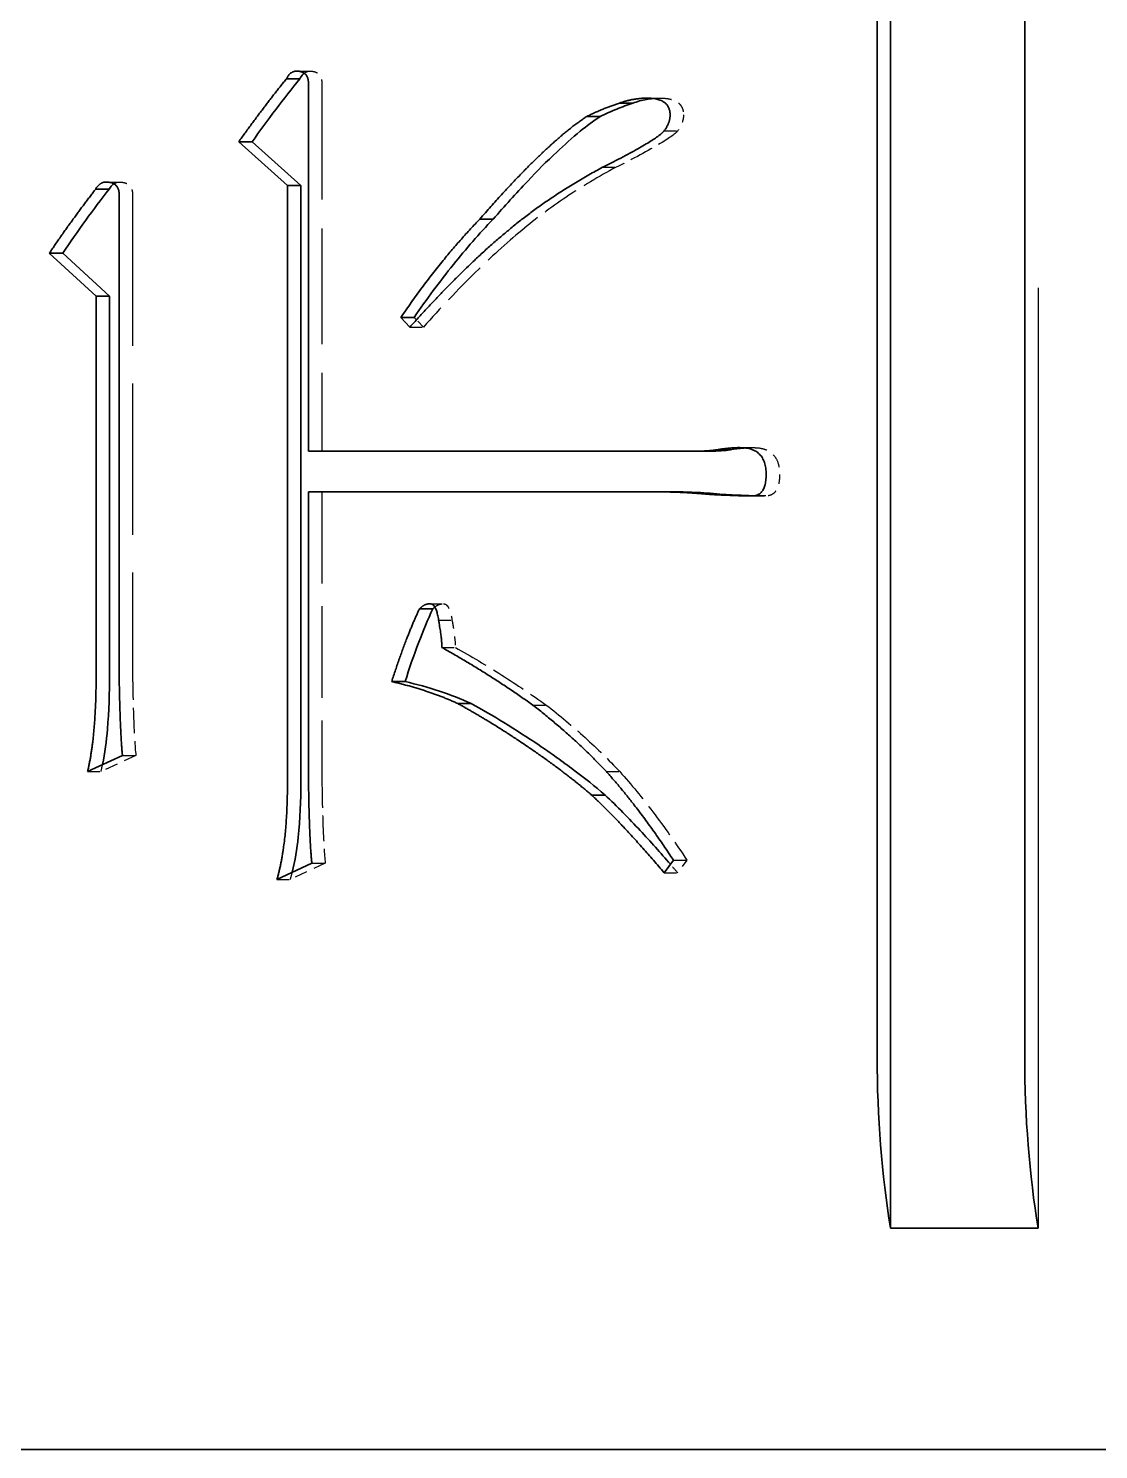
# Model space of a CAD drawing. Header units: millimetres. Extents: x 200 to 5740, y 200 to 4000.
# Drawn here: x 2029.98 to 2043.61, y 3570.5 to 3588.61 of the extents above; entities that cross this region are included whole.
import ezdxf

# ---------------------------------------------------------------- set-up
doc = ezdxf.new("R2010")
doc.units = ezdxf.units.MM
doc.header["$LTSCALE"] = 20
doc.linetypes.add('DASHED', pattern=[0.2067, 0.1654, -0.0413])
doc.layers.add('可見 (ISO)', color=7, linetype='Continuous', lineweight=35)
doc.layers.add('隱藏 (ISO)', color=7, linetype='DASHED', lineweight=25)

msp = doc.modelspace()

# ---------------------------------------------------------------- linework, layer by layer
at = {"layer": '可見 (ISO)'}
for p, q in [((2042.668, 3575.502), (2042.668, 3627.502)), ((2040.788, 3575.502), (2040.788, 3600.502)), ((2040.959, 3573.323), (2040.959, 3600.502)), ((2033.264, 3587.972), (2033.435, 3587.972)), ((2033.544, 3587.907), (2033.544, 3583.226)), ((2037.504, 3587.66), (2037.675, 3587.66)), ((2037.09, 3587.492), (2037.261, 3587.492)), ((2032.655, 3587.168), (2032.826, 3587.168)), ((2033.276, 3586.61), (2032.655, 3587.168)), ((2033.447, 3586.61), (2032.826, 3587.168)), ((2030.833, 3586.565), (2031.004, 3586.565)), ((2033.276, 3586.61), (2033.447, 3586.61)), ((2033.276, 3579.006), (2033.276, 3586.61)), ((2033.447, 3579.006), (2033.447, 3586.61)), ((2031.132, 3586.493), (2031.132, 3580.38)), ((2035.725, 3586.182), (2035.896, 3586.182)), ((2030.839, 3585.203), (2030.242, 3585.748)), ((2030.242, 3585.748), (2030.413, 3585.748)), ((2031.01, 3585.203), (2030.413, 3585.748)), ((2030.839, 3580.38), (2030.839, 3585.203)), ((2030.839, 3585.203), (2031.01, 3585.203)), ((2031.01, 3580.38), (2031.01, 3585.203)), ((2034.72, 3584.931), (2034.891, 3584.931)), ((2034.836, 3584.808), (2034.72, 3584.931)), ((2034.92, 3584.901), (2034.891, 3584.931)), ((2033.544, 3583.226), (2038.442, 3583.226)), ((2038.442, 3583.226), (2038.613, 3583.226)), ((2038.747, 3583.245), (2038.918, 3583.245)), ((2038.04, 3582.707), (2033.544, 3582.707)), ((2033.544, 3582.707), (2033.544, 3579.006)), ((2038.04, 3582.707), (2038.211, 3582.707)), ((2038.655, 3582.675), (2038.826, 3582.675)), ((2034.957, 3581.216), (2035.128, 3581.216)), ((2034.604, 3580.289), (2034.775, 3580.289)), ((2035.445, 3580.01), (2035.616, 3580.01)), ((2031.174, 3579.349), (2030.73, 3579.142)), ((2037.151, 3578.844), (2037.322, 3578.844)), ((2033.587, 3577.975), (2033.142, 3577.767)), ((2038.192, 3578.014), (2038.076, 3577.852)), ((2042.839, 3573.323), (2040.959, 3573.323)), ((2006.388, 3570.502), (2044.378, 3570.502))]:
    msp.add_line(p, q, dxfattribs=at)
for centre, major_axis, start_param, end_param in [((2042.498, 3575.502), (0, 5), 1.570796, 2.021823), ((2044.378, 3575.502), (0, -5), 4.712389, 5.163416)]:
    msp.add_ellipse(centre, major_axis=major_axis, ratio=0.34202, start_param=start_param, end_param=end_param, dxfattribs=at)
for points, degree in [([(2033.264, 3587.972), (2033.313, 3588.069), (2033.392, 3588.069)], 2), ([(2033.392, 3588.069), (2033.544, 3588.069), (2033.544, 3587.907)], 2), ([(2032.655, 3587.168), (2032.959, 3587.596), (2033.264, 3587.972)], 2), ([(2037.09, 3587.492), (2037.303, 3587.596), (2037.504, 3587.66)], 2), ([(2037.504, 3587.66), (2037.674, 3587.725), (2037.869, 3587.725)], 2), ([(2037.869, 3587.725), (2038.15, 3587.719), (2038.15, 3587.511)], 2), ([(2036.535, 3587.038), (2036.858, 3587.343), (2037.09, 3587.492)], 2), ([(2038.15, 3587.511), (2038.15, 3587.408), (2038.076, 3587.31)], 2), ([(2038.076, 3587.31), (2037.979, 3587.187), (2037.291, 3586.844)], 2), ([(2035.725, 3586.182), (2036.2, 3586.727), (2036.535, 3587.038)], 2), ([(2037.291, 3586.844), (2036.614, 3586.48), (2036.09, 3586.04)], 2), ([(2030.242, 3585.748), (2030.535, 3586.182), (2030.833, 3586.565)], 2), ([(2030.833, 3586.565), (2030.888, 3586.656), (2030.961, 3586.656)], 2), ([(2030.961, 3586.656), (2031.132, 3586.656), (2031.132, 3586.493)], 2), ([(2034.72, 3584.931), (2035.213, 3585.651), (2035.725, 3586.182)], 2), ([(2036.09, 3586.04), (2035.542, 3585.592), (2034.836, 3584.808)], 2), ([(2038.442, 3583.226), (2038.667, 3583.226), (2038.747, 3583.245)], 2), ([(2038.747, 3583.245), (2038.929, 3583.271), (2039.039, 3583.271)], 2), ([(2039.039, 3583.271), (2039.374, 3583.271), (2039.374, 3582.928)], 2), ([(2039.374, 3582.928), (2039.374, 3582.656), (2039.197, 3582.656)], 2), ([(2038.655, 3582.675), (2038.302, 3582.707), (2038.04, 3582.707)], 2), ([(2039.197, 3582.656), (2038.99, 3582.656), (2038.655, 3582.675)], 2), ([(2034.604, 3580.289), (2034.775, 3580.827), (2034.957, 3581.216)], 2), ([(2034.957, 3581.216), (2035.018, 3581.281), (2035.091, 3581.281)], 2), ([(2035.091, 3581.281), (2035.171, 3581.281), (2035.201, 3581.074)], 2), ([(2035.128, 3581.216), (2035.136, 3581.224), (2035.144, 3581.232), (2035.153, 3581.239)], 3), ([(2035.201, 3581.074), (2035.244, 3580.827), (2035.244, 3580.724)], 2), ([(2035.244, 3580.724), (2035.847, 3580.386), (2036.401, 3579.991)], 2), ([(2030.73, 3579.142), (2030.839, 3579.602), (2030.839, 3580.38)], 2), ([(2031.132, 3580.38), (2031.144, 3579.628), (2031.174, 3579.349)], 2), ([(2035.445, 3580.01), (2035.061, 3580.186), (2034.604, 3580.289)], 2), ([(2036.31, 3579.479), (2035.847, 3579.79), (2035.445, 3580.01)], 2), ([(2036.401, 3579.991), (2036.925, 3579.583), (2037.339, 3579.142)], 2), ([(2037.151, 3578.844), (2036.779, 3579.161), (2036.31, 3579.479)], 2), ([(2037.339, 3579.142), (2037.754, 3578.681), (2038.192, 3578.014)], 2), ([(2033.142, 3577.767), (2033.276, 3578.228), (2033.276, 3579.006)], 2), ([(2033.544, 3579.006), (2033.556, 3578.254), (2033.587, 3577.975)], 2), ([(2038.076, 3577.852), (2037.583, 3578.435), (2037.151, 3578.844)], 2)]:
    msp.add_open_spline(points, degree=degree, dxfattribs=at)
for points, knots in [([(2033.435, 3587.972), (2033.446, 3587.993), (2033.459, 3588.014), (2033.48, 3588.035), (2033.485, 3588.039), (2033.489, 3588.043)], [-0.017713048, -0.017713048, -0.017713048, -0.017713048, -0.010346482, -0.010346482, -0.008491476, -0.008491476, -0.008491476, -0.008491476]), ([(2032.826, 3587.168), (2032.925, 3587.308), (2033.027, 3587.446), (2033.23, 3587.714), (2033.331, 3587.844), (2033.435, 3587.972)], [-0.1032498, -0.1032498, -0.1032498, -0.1032498, -0.0506161, -0.0506161, 0, 0, 0, 0]), ([(2037.261, 3587.492), (2037.33, 3587.525), (2037.4, 3587.557), (2037.538, 3587.613), (2037.606, 3587.638), (2037.675, 3587.66)], [-0.04720622, -0.04720622, -0.04720622, -0.04720622, -0.02295554, -0.02295554, 0, 0, 0, 0]), ([(2037.675, 3587.66), (2037.732, 3587.682), (2037.791, 3587.698), (2037.879, 3587.714), (2037.908, 3587.718), (2037.936, 3587.72)], [-0.03970776, -0.03970776, -0.03970776, -0.03970776, -0.02021488, -0.02021488, -0.01117425, -0.01117425, -0.01117425, -0.01117425]), ([(2036.706, 3587.038), (2036.802, 3587.129), (2036.904, 3587.22), (2037.086, 3587.369), (2037.174, 3587.436), (2037.261, 3587.492)], [-0.07341868, -0.07341868, -0.07341868, -0.07341868, -0.03234836, -0.03234836, 0, 0, 0, 0]), ([(2035.896, 3586.182), (2036.038, 3586.345), (2036.188, 3586.512), (2036.454, 3586.793), (2036.581, 3586.922), (2036.706, 3587.038)], [-0.1197935, -0.1197935, -0.1197935, -0.1197935, -0.0530131, -0.0530131, 0, 0, 0, 0]), ([(2030.413, 3585.748), (2030.509, 3585.89), (2030.607, 3586.031), (2030.804, 3586.303), (2030.903, 3586.435), (2031.004, 3586.565)], [-0.103079, -0.103079, -0.103079, -0.103079, -0.0506118, -0.0506118, 0, 0, 0, 0]), ([(2031.004, 3586.565), (2031.015, 3586.583), (2031.028, 3586.601), (2031.05, 3586.622), (2031.057, 3586.628), (2031.064, 3586.633)], [-0.017154959, -0.017154959, -0.017154959, -0.017154959, -0.010550052, -0.010550052, -0.00776043, -0.00776043, -0.00776043, -0.00776043]), ([(2034.891, 3584.931), (2035.049, 3585.161), (2035.215, 3585.387), (2035.55, 3585.804), (2035.719, 3585.998), (2035.896, 3586.182)], [-0.1645869, -0.1645869, -0.1645869, -0.1645869, -0.079054, -0.079054, 0, 0, 0, 0]), ([(2038.613, 3583.226), (2038.673, 3583.226), (2038.742, 3583.227), (2038.841, 3583.233), (2038.886, 3583.238), (2038.918, 3583.245)], [-0.02619347, -0.02619347, -0.02619347, -0.02619347, -0.01040425, -0.01040425, 0, 0, 0, 0]), ([(2038.918, 3583.245), (2038.971, 3583.253), (2039.028, 3583.26), (2039.091, 3583.266), (2039.1, 3583.266), (2039.109, 3583.267)], [-0.03066843, -0.03066843, -0.03066843, -0.03066843, -0.01329305, -0.01329305, -0.01042125, -0.01042125, -0.01042125, -0.01042125]), ([(2038.826, 3582.675), (2038.717, 3582.685), (2038.605, 3582.694), (2038.402, 3582.704), (2038.305, 3582.707), (2038.211, 3582.707)], [-0.06514136, -0.06514136, -0.06514136, -0.06514136, -0.03008373, -0.03008373, 0, 0, 0, 0]), ([(2039.226, 3582.657), (2039.193, 3582.658), (2039.161, 3582.659), (2039.03, 3582.664), (2038.926, 3582.669), (2038.826, 3582.675)], [-0.04186814, -0.04186814, -0.04186814, -0.04186814, -0.03181499, -0.03181499, 0, 0, 0, 0]), ([(2034.775, 3580.289), (2034.828, 3580.457), (2034.886, 3580.626), (2035.003, 3580.934), (2035.063, 3581.078), (2035.128, 3581.216)], [-0.0996258, -0.0996258, -0.0996258, -0.0996258, -0.04647332, -0.04647332, 0, 0, 0, 0]), ([(2030.92, 3579.231), (2030.95, 3579.378), (2030.97, 3579.534), (2031.003, 3579.91), (2031.01, 3580.15), (2031.01, 3580.38)], [-0.1133161, -0.1133161, -0.1133161, -0.1133161, -0.0688549, -0.0688549, 0, 0, 0, 0]), ([(2035.616, 3580.01), (2035.484, 3580.07), (2035.35, 3580.122), (2035.069, 3580.216), (2034.923, 3580.256), (2034.775, 3580.289)], [-0.09383492, -0.09383492, -0.09383492, -0.09383492, -0.0482315, -0.0482315, 0, 0, 0, 0]), ([(2036.481, 3579.479), (2036.334, 3579.578), (2036.184, 3579.675), (2035.896, 3579.852), (2035.756, 3579.933), (2035.616, 3580.01)], [-0.1060604, -0.1060604, -0.1060604, -0.1060604, -0.0504878, -0.0504878, 0, 0, 0, 0]), ([(2037.322, 3578.844), (2037.193, 3578.954), (2037.06, 3579.06), (2036.78, 3579.271), (2036.631, 3579.377), (2036.481, 3579.479)], [-0.1096036, -0.1096036, -0.1096036, -0.1096036, -0.0569139, -0.0569139, 0, 0, 0, 0]), ([(2033.337, 3577.859), (2033.374, 3578.005), (2033.397, 3578.159), (2033.438, 3578.536), (2033.447, 3578.776), (2033.447, 3579.006)], [-0.1135715, -0.1135715, -0.1135715, -0.1135715, -0.0689435, -0.0689435, 0, 0, 0, 0]), ([(2038.154, 3577.961), (2038.029, 3578.107), (2037.9, 3578.251), (2037.625, 3578.546), (2037.475, 3578.699), (2037.322, 3578.844)], [-0.1245916, -0.1245916, -0.1245916, -0.1245916, -0.0653934, -0.0653934, 0, 0, 0, 0])]:
    msp.add_open_spline(points, degree=3, knots=knots, dxfattribs=at)
at = {"layer": '隱藏 (ISO)', "ltscale": 5.36723}
msp.add_line((2042.839, 3629.682), (2042.839, 3573.323), dxfattribs=at)
at = {"layer": '隱藏 (ISO)', "ltscale": 0.047517}
for p, q in [((2033.392, 3588.069), (2033.563, 3588.069)), ((2037.869, 3587.725), (2038.04, 3587.725)), ((2038.076, 3587.31), (2038.248, 3587.31)), ((2037.291, 3586.844), (2037.462, 3586.844)), ((2030.961, 3586.656), (2031.132, 3586.656)), ((2034.836, 3584.808), (2035.007, 3584.808)), ((2039.039, 3583.271), (2039.21, 3583.271)), ((2039.197, 3582.656), (2039.368, 3582.656)), ((2035.091, 3581.281), (2035.262, 3581.281)), ((2035.201, 3581.074), (2035.372, 3581.074)), ((2035.244, 3580.724), (2035.415, 3580.724)), ((2036.401, 3579.991), (2036.572, 3579.991)), ((2031.174, 3579.349), (2031.345, 3579.349)), ((2030.73, 3579.142), (2030.901, 3579.142)), ((2037.339, 3579.142), (2037.51, 3579.142)), ((2033.587, 3577.975), (2033.758, 3577.975)), ((2038.076, 3577.852), (2038.248, 3577.852)), ((2038.192, 3578.014), (2038.363, 3578.014)), ((2033.142, 3577.767), (2033.313, 3577.767))]:
    msp.add_line(p, q, dxfattribs=at)
at = {"layer": '隱藏 (ISO)', "ltscale": 0.445667}
msp.add_line((2033.715, 3587.907), (2033.715, 3583.226), dxfattribs=at)
at = {"layer": '隱藏 (ISO)', "ltscale": 0.582114}
msp.add_line((2031.303, 3586.493), (2031.303, 3580.38), dxfattribs=at)
at = {"layer": '隱藏 (ISO)', "ltscale": 0.012376}
msp.add_line((2035.007, 3584.808), (2034.92, 3584.901), dxfattribs=at)
at = {"layer": '隱藏 (ISO)', "ltscale": 0.352439}
msp.add_line((2033.715, 3582.707), (2033.715, 3579.006), dxfattribs=at)
at = {"layer": '隱藏 (ISO)', "ltscale": 0.049111}
for p, q in [((2031.345, 3579.349), (2030.901, 3579.142)), ((2033.758, 3577.975), (2033.313, 3577.767))]:
    msp.add_line(p, q, dxfattribs=at)
at = {"layer": '隱藏 (ISO)', "ltscale": 0.019287}
msp.add_line((2038.363, 3578.014), (2038.248, 3577.852), dxfattribs=at)
at = {"layer": '隱藏 (ISO)', "ltscale": 0.007898}
msp.add_open_spline([(2033.489, 3588.043), (2033.497, 3588.049), (2033.506, 3588.055), (2033.531, 3588.066), (2033.546, 3588.069), (2033.563, 3588.069)], degree=3, knots=[-0.008491476, -0.008491476, -0.008491476, -0.008491476, -0.005219182, -0.005219182, 0, 0, 0, 0], dxfattribs=at)
at = {"layer": '隱藏 (ISO)', "ltscale": 0.024955}
msp.add_open_spline([(2033.563, 3588.069), (2033.578, 3588.069), (2033.593, 3588.068), (2033.621, 3588.062), (2033.633, 3588.058), (2033.658, 3588.045), (2033.67, 3588.037), (2033.69, 3588.013), (2033.698, 3587.999), (2033.712, 3587.959), (2033.715, 3587.932), (2033.715, 3587.907)], degree=3, knots=[-0.02628053, -0.02628053, -0.02628053, -0.02628053, -0.02147449, -0.02147449, -0.01730639, -0.01730639, -0.01271201, -0.01271201, -0.00766332, -0.00766332, 0, 0, 0, 0], dxfattribs=at)
at = {"layer": '隱藏 (ISO)', "ltscale": 0.010526}
msp.add_open_spline([(2037.936, 3587.72), (2037.97, 3587.724), (2038.005, 3587.725), (2038.04, 3587.725)], degree=3, dxfattribs=at)
at = {"layer": '隱藏 (ISO)', "ltscale": 0.039459}
msp.add_open_spline([(2038.04, 3587.725), (2038.073, 3587.724), (2038.107, 3587.722), (2038.167, 3587.709), (2038.193, 3587.701), (2038.238, 3587.679), (2038.257, 3587.665), (2038.288, 3587.632), (2038.299, 3587.614), (2038.317, 3587.567), (2038.321, 3587.539), (2038.321, 3587.511)], degree=3, knots=[-0.04151976, -0.04151976, -0.04151976, -0.04151976, -0.03096257, -0.03096257, -0.02232269, -0.02232269, -0.01512801, -0.01512801, -0.00839092, -0.00839092, 0, 0, 0, 0], dxfattribs=at)
at = {"layer": '隱藏 (ISO)', "ltscale": 0.020832}
msp.add_open_spline([(2038.321, 3587.511), (2038.321, 3587.476), (2038.314, 3587.442), (2038.289, 3587.373), (2038.27, 3587.34), (2038.248, 3587.31)], degree=3, knots=[-0.02210268, -0.02210268, -0.02210268, -0.02210268, -0.01153636, -0.01153636, 0, 0, 0, 0], dxfattribs=at)
at = {"layer": '隱藏 (ISO)', "ltscale": 0.091416}
msp.add_open_spline([(2038.248, 3587.31), (2038.214, 3587.268), (2038.129, 3587.207), (2037.84, 3587.036), (2037.627, 3586.926), (2037.462, 3586.844)], degree=3, knots=[-0.1040939, -0.1040939, -0.1040939, -0.1040939, -0.0584881, -0.0584881, 0, 0, 0, 0], dxfattribs=at)
at = {"layer": '隱藏 (ISO)', "ltscale": 0.143861}
msp.add_open_spline([(2037.462, 3586.844), (2037.244, 3586.727), (2037.03, 3586.599), (2036.629, 3586.331), (2036.441, 3586.191), (2036.262, 3586.04)], degree=3, knots=[-0.1511077, -0.1511077, -0.1511077, -0.1511077, -0.0731842, -0.0731842, 0, 0, 0, 0], dxfattribs=at)
at = {"layer": '隱藏 (ISO)', "ltscale": 0.007214}
msp.add_open_spline([(2031.064, 3586.633), (2031.071, 3586.638), (2031.078, 3586.642), (2031.101, 3586.652), (2031.116, 3586.656), (2031.132, 3586.656)], degree=3, knots=[-0.00776043, -0.00776043, -0.00776043, -0.00776043, -0.005105557, -0.005105557, 0, 0, 0, 0], dxfattribs=at)
at = {"layer": '隱藏 (ISO)', "ltscale": 0.026475}
msp.add_open_spline([(2031.132, 3586.656), (2031.15, 3586.656), (2031.168, 3586.654), (2031.201, 3586.648), (2031.216, 3586.643), (2031.243, 3586.629), (2031.256, 3586.62), (2031.278, 3586.596), (2031.286, 3586.582), (2031.3, 3586.543), (2031.303, 3586.518), (2031.303, 3586.493)], degree=3, knots=[-0.02790318, -0.02790318, -0.02790318, -0.02790318, -0.02217642, -0.02217642, -0.01730143, -0.01730143, -0.01243101, -0.01243101, -0.00732904, -0.00732904, 0, 0, 0, 0], dxfattribs=at)
at = {"layer": '隱藏 (ISO)', "ltscale": 0.173083}
msp.add_open_spline([(2036.262, 3586.04), (2036.06, 3585.875), (2035.86, 3585.691), (2035.446, 3585.285), (2035.221, 3585.045), (2035.007, 3584.808)], degree=3, knots=[-0.1796743, -0.1796743, -0.1796743, -0.1796743, -0.0987234, -0.0987234, 0, 0, 0, 0], dxfattribs=at)
at = {"layer": '隱藏 (ISO)', "ltscale": 0.010113}
msp.add_open_spline([(2039.109, 3583.267), (2039.143, 3583.27), (2039.177, 3583.271), (2039.21, 3583.271)], degree=3, dxfattribs=at)
at = {"layer": '隱藏 (ISO)', "ltscale": 0.054022}
msp.add_open_spline([(2039.21, 3583.271), (2039.244, 3583.271), (2039.278, 3583.269), (2039.34, 3583.256), (2039.368, 3583.247), (2039.423, 3583.22), (2039.448, 3583.201), (2039.492, 3583.151), (2039.509, 3583.12), (2039.539, 3583.037), (2039.545, 3582.981), (2039.545, 3582.928)], degree=3, knots=[-0.05679447, -0.05679447, -0.05679447, -0.05679447, -0.04600689, -0.04600689, -0.03670603, -0.03670603, -0.02677184, -0.02677184, -0.01602614, -0.01602614, 0, 0, 0, 0], dxfattribs=at)
at = {"layer": '隱藏 (ISO)', "ltscale": 0.035713}
msp.add_open_spline([(2039.545, 3582.928), (2039.545, 3582.895), (2039.543, 3582.861), (2039.533, 3582.802), (2039.527, 3582.775), (2039.507, 3582.732), (2039.497, 3582.715), (2039.469, 3582.686), (2039.454, 3582.676), (2039.415, 3582.659), (2039.392, 3582.656), (2039.368, 3582.656)], degree=3, knots=[-0.0375598, -0.0375598, -0.0375598, -0.0375598, -0.02767125, -0.02767125, -0.01966501, -0.01966501, -0.01339554, -0.01339554, -0.00747027, -0.00747027, 0, 0, 0, 0], dxfattribs=at)
at = {"layer": '隱藏 (ISO)', "ltscale": 0.014355}
msp.add_open_spline([(2039.368, 3582.656), (2039.322, 3582.656), (2039.274, 3582.656), (2039.226, 3582.657)], degree=3, dxfattribs=at)
at = {"layer": '隱藏 (ISO)', "ltscale": 0.011934}
msp.add_open_spline([(2035.153, 3581.239), (2035.166, 3581.25), (2035.181, 3581.26), (2035.218, 3581.276), (2035.24, 3581.281), (2035.262, 3581.281)], degree=3, knots=[-0.01276152, -0.01276152, -0.01276152, -0.01276152, -0.00727436, -0.00727436, 0, 0, 0, 0], dxfattribs=at)
at = {"layer": '隱藏 (ISO)', "ltscale": 0.024241}
msp.add_open_spline([(2035.262, 3581.281), (2035.269, 3581.281), (2035.276, 3581.28), (2035.29, 3581.275), (2035.296, 3581.271), (2035.313, 3581.256), (2035.322, 3581.243), (2035.349, 3581.192), (2035.363, 3581.137), (2035.372, 3581.074)], degree=3, knots=[-0.03333303, -0.03333303, -0.03333303, -0.03333303, -0.0299471, -0.0299471, -0.02645618, -0.02645618, -0.01936509, -0.01936509, 0, 0, 0, 0], dxfattribs=at)
at = {"layer": '隱藏 (ISO)', "ltscale": 0.033555}
msp.add_open_spline([(2035.372, 3581.074), (2035.384, 3581.007), (2035.396, 3580.931), (2035.409, 3580.821), (2035.415, 3580.767), (2035.415, 3580.724)], degree=3, knots=[-0.03375525, -0.03375525, -0.03375525, -0.03375525, -0.0128785, -0.0128785, 0, 0, 0, 0], dxfattribs=at)
at = {"layer": '隱藏 (ISO)', "ltscale": 0.136451}
msp.add_open_spline([(2035.415, 3580.724), (2035.615, 3580.612), (2035.812, 3580.495), (2036.198, 3580.25), (2036.387, 3580.123), (2036.572, 3579.991)], degree=3, knots=[-0.1434126, -0.1434126, -0.1434126, -0.1434126, -0.0713387, -0.0713387, 0, 0, 0, 0], dxfattribs=at)
at = {"layer": '隱藏 (ISO)', "ltscale": 0.098191}
for points in [[(2031.303, 3580.38), (2031.306, 3580.179), (2031.311, 3579.949), (2031.324, 3579.63), (2031.332, 3579.467), (2031.345, 3579.349)], [(2033.715, 3579.006), (2033.718, 3578.804), (2033.723, 3578.574), (2033.737, 3578.256), (2033.745, 3578.093), (2033.758, 3577.975)]]:
    msp.add_open_spline(points, degree=3, knots=[-0.09786104, -0.09786104, -0.09786104, -0.09786104, -0.03568924, -0.03568924, 0, 0, 0, 0], dxfattribs=at)
at = {"layer": '隱藏 (ISO)', "ltscale": 0.124849}
msp.add_open_spline([(2036.572, 3579.991), (2036.742, 3579.859), (2036.908, 3579.72), (2037.221, 3579.437), (2037.369, 3579.292), (2037.51, 3579.142)], degree=3, knots=[-0.1311576, -0.1311576, -0.1311576, -0.1311576, -0.0638911, -0.0638911, 0, 0, 0, 0], dxfattribs=at)
at = {"layer": '隱藏 (ISO)', "ltscale": 0.008595}
msp.add_open_spline([(2030.901, 3579.142), (2030.908, 3579.171), (2030.914, 3579.201), (2030.92, 3579.231)], degree=3, dxfattribs=at)
at = {"layer": '隱藏 (ISO)', "ltscale": 0.137918}
msp.add_open_spline([(2037.51, 3579.142), (2037.657, 3578.979), (2037.798, 3578.805), (2038.081, 3578.431), (2038.226, 3578.223), (2038.363, 3578.014)], degree=3, knots=[-0.1442897, -0.1442897, -0.1442897, -0.1442897, -0.0765892, -0.0765892, 0, 0, 0, 0], dxfattribs=at)
at = {"layer": '隱藏 (ISO)', "ltscale": 0.008932}
msp.add_open_spline([(2033.313, 3577.767), (2033.322, 3577.797), (2033.33, 3577.828), (2033.337, 3577.859)], degree=3, dxfattribs=at)
at = {"layer": '隱藏 (ISO)', "ltscale": 0.013935}
msp.add_open_spline([(2038.248, 3577.852), (2038.217, 3577.888), (2038.186, 3577.924), (2038.154, 3577.961)], degree=3, dxfattribs=at)

doc.saveas('drawing.dxf')
